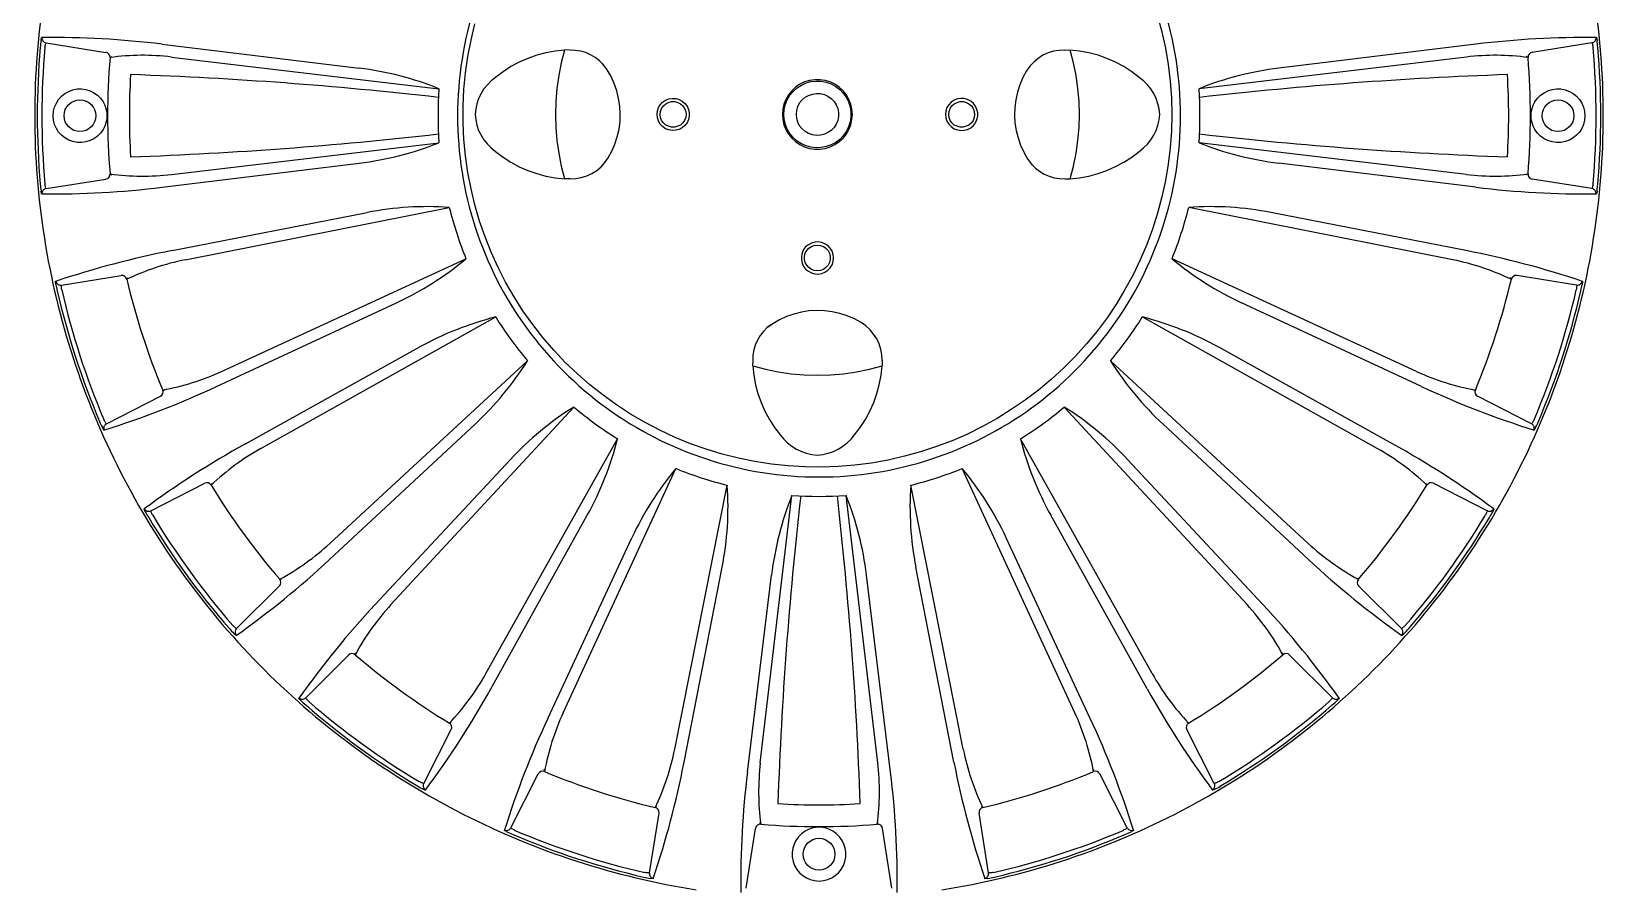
# Model space of a CAD drawing. Extents: x 4 to 131, y 0 to 280.
# Drawn here: x 16.1 to 102.3, y 0.3 to 47.5 of the extents above; entities that cross this region are included whole.
import ezdxf

# ---------------------------------------------------------------- set-up
doc = ezdxf.new("R2010")
doc.units = 0
doc.layers.add('LIVELLO_1', color=160, linetype='Continuous')

# ---------------------------------------------------------------- blocks, each defined once
blk = doc.blocks.new('AI9-BLK1')
at = {"layer": 'LIVELLO_1', "color": 7}
for p, q in [((-49.107, -93.487), (-49.078, -93.331)), ((-49.078, -93.331), (-49.068, -93.331)), ((-49.058, -93.324), (-49.068, -93.331)), ((-48.847, -93.613), (-48.827, -93.616)), ((-48.827, -93.613), (-45.558, -94.137)), ((-42.479, -93.694), (-31.696, -95.005)), ((29.389, -93.694), (18.605, -95.005)), ((35.739, -93.616), (32.468, -94.137)), ((35.758, -93.613), (35.739, -93.616)), ((-45.332, -94.419), (-45.236, -94.373)), ((-41.966, -94.394), (-27.335, -96.125)), ((-20.464, -94.011), (-20.464, -94.003)), ((-20.167, -94.011), (-20.464, -94.003)), ((6.902, -94.011), (7.194, -94.003)), ((7.194, -94.003), (7.196, -94.011)), ((28.876, -94.394), (14.245, -96.125)), ((32.244, -94.419), (32.149, -94.373)), ((-27.335, -96.125), (-27.35, -96.12)), ((14.245, -96.125), (14.263, -96.12)), ((-41.966, -100.817), (-27.335, -99.085)), ((-27.335, -99.085), (-27.35, -99.087)), ((28.876, -100.817), (14.245, -99.085)), ((14.245, -99.085), (14.263, -99.087)), ((-45.332, -100.789), (-45.236, -100.837)), ((-42.479, -101.516), (-31.696, -100.2)), ((29.389, -101.516), (18.605, -100.2)), ((32.244, -100.789), (32.149, -100.837)), ((-48.847, -101.594), (-48.827, -101.594)), ((-48.827, -101.594), (-45.558, -101.076)), ((-20.464, -101.063), (-20.464, -101.053)), ((-20.167, -101.053), (-20.464, -101.063)), ((6.902, -101.053), (7.194, -101.063)), ((7.196, -101.053), (7.194, -101.063)), ((35.739, -101.594), (32.468, -101.076)), ((35.758, -101.594), (35.739, -101.594)), ((35.968, -101.884), (35.979, -101.884)), ((35.99, -101.876), (35.979, -101.884)), ((36.02, -101.725), (35.99, -101.876)), ((-41.929, -104.982), (-31.265, -102.901)), ((-41.223, -105.49), (-26.773, -102.619)), ((-26.773, -102.619), (-26.79, -102.621)), ((28.134, -105.49), (13.682, -102.619)), ((13.682, -102.619), (13.704, -102.621)), ((28.843, -104.982), (18.178, -102.901)), ((-39.239, -111.599), (-25.858, -105.432)), ((-25.858, -105.432), (-25.873, -105.437)), ((26.152, -111.599), (12.77, -105.432)), ((12.77, -105.432), (12.786, -105.437)), ((-48.316, -106.676), (-48.308, -106.668)), ((-48.296, -106.834), (-48.316, -106.676)), ((-48.298, -106.666), (-48.308, -106.668)), ((-47.991, -106.872), (-44.72, -106.351)), ((-44.42, -106.557), (-44.342, -106.484)), ((31.332, -106.557), (31.255, -106.484)), ((34.905, -106.872), (31.634, -106.351)), ((-48.012, -106.872), (-47.991, -106.872)), ((34.922, -106.872), (34.905, -106.872)), ((-39.512, -112.427), (-29.659, -107.841)), ((26.423, -112.427), (16.572, -107.841)), ((-37.087, -115.817), (-24.234, -108.619)), ((-24.234, -108.619), (-24.249, -108.631)), ((24, -115.817), (11.144, -108.619)), ((11.144, -108.619), (11.159, -108.631)), ((-37.917, -115.553), (-28.417, -110.278)), ((24.827, -115.553), (15.33, -110.278)), ((-33.311, -121.012), (-22.491, -111.015)), ((-22.491, -111.015), (-22.508, -111.028)), ((-10.17, -111.007), (-10.178, -111.294)), ((-3.095, -111.007), (-3.087, -111.294)), ((20.224, -121.012), (9.403, -111.015)), ((9.403, -111.015), (9.418, -111.028)), ((-10.168, -111.299), (-10.178, -111.294)), ((-3.087, -111.294), (-3.095, -111.299)), ((-42.45, -112.616), (-42.344, -112.626)), ((29.363, -112.616), (29.257, -112.626)), ((-45.525, -114.458), (-42.573, -112.955)), ((-29.963, -124.359), (-19.961, -113.544)), ((-19.961, -113.544), (-19.973, -113.554)), ((16.874, -124.359), (6.872, -113.544)), ((6.872, -113.544), (6.887, -113.554)), ((32.438, -114.458), (29.487, -112.955)), ((-45.543, -114.463), (-45.525, -114.458)), ((-33.316, -121.88), (-25.363, -114.481)), ((20.226, -121.88), (12.276, -114.481)), ((32.453, -114.463), (32.438, -114.458)), ((-24.768, -128.132), (-17.567, -115.284)), ((-17.567, -115.284), (-17.575, -115.301)), ((11.678, -128.132), (4.477, -115.284)), ((4.477, -115.284), (4.484, -115.301)), ((32.566, -114.805), (32.577, -114.805)), ((32.587, -114.808), (32.577, -114.805)), ((32.662, -114.672), (32.587, -114.808)), ((-30.832, -124.359), (-23.43, -116.416)), ((-20.543, -130.284), (-14.376, -116.909)), ((-14.376, -116.909), (-14.381, -116.922)), ((7.456, -130.284), (1.289, -116.909)), ((1.289, -116.909), (1.294, -116.922)), ((17.745, -124.359), (10.34, -116.416)), ((-43.097, -119.222), (-40.146, -117.717)), ((-39.799, -117.818), (-39.747, -117.725)), ((-14.435, -132.27), (-11.562, -117.823)), ((-11.562, -117.823), (-11.564, -117.841)), ((1.348, -132.27), (-1.528, -117.823)), ((-1.528, -117.823), (-1.523, -117.841)), ((26.708, -117.818), (26.659, -117.725)), ((30.009, -119.222), (27.062, -117.717)), ((-9.755, -133.01), (-8.026, -118.382)), ((-8.026, -118.382), (-8.026, -118.404)), ((-3.332, -133.01), (-5.064, -118.382)), ((-5.064, -118.382), (-5.062, -118.404)), ((-43.468, -119.132), (-43.461, -119.124)), ((-43.401, -119.278), (-43.468, -119.132)), ((-43.453, -119.119), (-43.461, -119.124)), ((-43.117, -119.228), (-43.097, -119.222)), ((-24.5, -128.963), (-19.223, -119.471)), ((11.412, -128.963), (6.137, -119.471)), ((30.028, -119.228), (30.009, -119.222)), ((-21.37, -130.558), (-16.788, -120.71)), ((8.281, -130.558), (3.698, -120.71)), ((-13.925, -132.972), (-11.845, -122.313)), ((0.838, -132.972), (-1.245, -122.313)), ((-36.051, -122.968), (-35.948, -122.952)), ((-10.458, -133.521), (-9.142, -122.741)), ((-2.631, -133.521), (-3.946, -122.741)), ((22.963, -122.968), (22.86, -122.952)), ((-38.407, -125.673), (-36.066, -123.335)), ((25.319, -125.673), (22.976, -123.335)), ((-38.419, -125.688), (-38.407, -125.673)), ((25.332, -125.688), (25.319, -125.673)), ((25.334, -126.043), (25.346, -126.048)), ((25.353, -126.053), (25.346, -126.048)), ((25.469, -125.945), (25.353, -126.053)), ((-34.625, -129.454), (-32.286, -127.115)), ((-31.922, -127.1), (-31.902, -126.994)), ((18.832, -127.1), (18.814, -126.994)), ((21.539, -129.454), (19.198, -127.115)), ((-35.004, -129.491), (-34.999, -129.476)), ((-34.896, -129.604), (-35.004, -129.491)), ((-34.996, -129.471), (-34.999, -129.476)), ((-34.641, -129.464), (-34.625, -129.454)), ((21.554, -129.464), (21.539, -129.454)), ((-26.765, -130.843), (-26.672, -130.792)), ((13.677, -130.843), (13.586, -130.792)), ((-28.169, -134.14), (-26.667, -131.193)), ((15.082, -134.14), (13.579, -131.193)), ((-21.561, -133.491), (-21.574, -133.387)), ((8.474, -133.491), (8.488, -133.387)), ((-28.177, -134.158), (-28.169, -134.14)), ((-23.404, -136.569), (-21.901, -133.621)), ((10.317, -136.569), (8.815, -133.621)), ((15.091, -134.158), (15.082, -134.14)), ((14.98, -134.495), (14.99, -134.505)), ((14.995, -134.51), (14.99, -134.505)), ((15.142, -134.442), (14.995, -134.51)), ((-15.814, -139.035), (-15.296, -135.763)), ((-15.502, -135.459), (-15.428, -135.386)), ((2.726, -139.035), (2.209, -135.763)), ((2.413, -135.459), (2.34, -135.386)), ((-23.752, -136.692), (-23.755, -136.707)), ((-23.755, -136.712), (-23.755, -136.707)), ((-23.615, -136.795), (-23.755, -136.712)), ((-23.415, -136.584), (-23.404, -136.569)), ((-10.536, -139.868), (-10.018, -136.599)), ((-9.729, -136.375), (-9.775, -136.279)), ((-3.358, -136.375), (-3.311, -136.279)), ((-2.554, -139.868), (-3.072, -136.599)), ((10.327, -136.584), (10.317, -136.569)), ((-15.819, -139.055), (-15.814, -139.035)), ((2.521, -139.337), (2.526, -139.352)), ((2.531, -139.357), (2.526, -139.352)), ((2.691, -139.337), (2.531, -139.357)), ((2.729, -139.055), (2.726, -139.035))]:
    blk.add_line(p, q, dxfattribs=at)
for points in [[(12.755, -97.534), (12.735, -98.448), (12.671, -99.354), (12.565, -100.265), (12.413, -101.156), (12.216, -102.045), (11.982, -102.938), (11.704, -103.804), (11.387, -104.652), (11.031, -105.493), (10.634, -106.313), (10.193, -107.121), (9.725, -107.899), (9.214, -108.659), (8.668, -109.389), (8.087, -110.094), (7.474, -110.773), (6.83, -111.423), (6.159, -112.037), (5.456, -112.623), (4.727, -113.172), (3.972, -113.688), (3.196, -114.171), (2.394, -114.611), (1.575, -115.022), (0.734, -115.389), (-0.121, -115.711), (-0.99, -115.993), (-1.873, -116.24), (-2.765, -116.444), (-3.668, -116.61), (-4.577, -116.726), (-5.49, -116.799), (-6.405, -116.834), (-7.32, -116.824), (-8.234, -116.771), (-9.144, -116.665), (-10.049, -116.532), (-10.945, -116.346), (-11.837, -116.121), (-12.711, -115.86), (-13.574, -115.553), (-14.42, -115.205), (-15.246, -114.82), (-16.062, -114.397), (-16.852, -113.934), (-17.619, -113.434), (-18.357, -112.9), (-19.077, -112.336), (-19.766, -111.73), (-20.428, -111.101), (-21.05, -110.434), (-21.649, -109.744), (-22.208, -109.024), (-22.739, -108.279), (-23.231, -107.511), (-23.688, -106.721), (-24.102, -105.911), (-24.481, -105.075), (-24.817, -104.229), (-25.115, -103.371), (-25.368, -102.49), (-25.582, -101.604), (-25.757, -100.708), (-25.887, -99.805), (-25.973, -98.901), (-26.018, -97.987), (-26.018, -97.084), (-25.973, -96.168), (-25.887, -95.262), (-25.757, -94.361), (-25.582, -93.465), (-25.368, -92.576)], [(11.982, -92.133), (12.216, -93.019), (12.413, -93.91), (12.565, -94.804), (12.671, -95.712), (12.735, -96.623), (12.755, -97.534)], [(-48.893, -93.875), (-48.883, -93.827), (-48.873, -93.777), (-48.866, -93.734), (-48.857, -93.694)], [(-48.857, -93.694), (-48.852, -93.661), (-48.847, -93.633), (-48.847, -93.621), (-48.847, -93.616), (-48.847, -93.613)], [(35.758, -93.613), (35.758, -93.613), (35.758, -93.621), (35.76, -93.633), (35.763, -93.661), (35.768, -93.694)], [(35.768, -93.694), (35.776, -93.734), (35.783, -93.777), (35.793, -93.827), (35.808, -93.875)], [(35.979, -93.331), (35.99, -93.331), (36.02, -93.487)], [(-20.464, -94.011), (-20.979, -94.066), (-21.485, -94.157), (-21.987, -94.29), (-22.474, -94.466), (-22.948, -94.675), (-23.399, -94.917), (-23.832, -95.201), (-24.244, -95.511)], [(-20.464, -94.011), (-20.646, -94.708), (-20.782, -95.403), (-20.886, -96.11), (-20.946, -96.822), (-20.966, -97.534), (-20.946, -98.247), (-20.886, -98.961), (-20.782, -99.659), (-20.646, -100.361), (-20.464, -101.053)], [(-18.177, -95.035), (-18.355, -94.804), (-18.559, -94.597), (-18.788, -94.421), (-19.041, -94.27), (-19.309, -94.154), (-19.587, -94.071), (-19.876, -94.031), (-20.167, -94.011)], [(-18.079, -99.915), (-17.875, -99.548), (-17.708, -99.155), (-17.58, -98.755), (-17.484, -98.34), (-17.43, -97.924), (-17.415, -97.499), (-17.44, -97.084), (-17.507, -96.664), (-17.607, -96.248), (-17.747, -95.851), (-17.922, -95.466), (-18.136, -95.1), (-18.381, -94.756)], [(6.902, -94.011), (6.592, -94.031), (6.287, -94.076), (5.99, -94.167), (5.704, -94.3), (5.441, -94.474), (5.201, -94.668), (4.995, -94.902), (4.814, -95.151)], [(10.979, -95.511), (10.569, -95.201), (10.134, -94.917), (9.681, -94.675), (9.209, -94.466), (8.722, -94.29), (8.222, -94.157), (7.711, -94.066), (7.196, -94.011)], [(7.196, -101.053), (7.379, -100.361), (7.519, -99.659), (7.618, -98.961), (7.683, -98.247), (7.701, -97.534), (7.683, -96.822), (7.618, -96.11), (7.519, -95.403), (7.379, -94.708), (7.196, -94.011)], [(-24.244, -95.511), (-24.481, -95.7), (-24.69, -95.911), (-24.876, -96.143), (-25.036, -96.394), (-25.167, -96.664), (-25.262, -96.946), (-25.327, -97.232), (-25.358, -97.534)], [(-4.716, -97.534), (-4.74, -97.25), (-4.804, -96.971), (-4.907, -96.709), (-5.048, -96.46), (-5.227, -96.236), (-5.438, -96.039), (-5.677, -95.881), (-5.935, -95.757), (-6.206, -95.674), (-6.492, -95.634), (-6.776, -95.634), (-7.062, -95.674), (-7.332, -95.757), (-7.59, -95.881), (-7.827, -96.039), (-8.038, -96.236), (-8.216, -96.46), (-8.358, -96.709), (-8.464, -96.971), (-8.525, -97.25), (-8.549, -97.534), (-8.525, -97.816), (-8.464, -98.101), (-8.358, -98.36), (-8.216, -98.609), (-8.038, -98.83), (-7.827, -99.024), (-7.59, -99.181), (-7.332, -99.311), (-7.062, -99.394), (-6.776, -99.435), (-6.492, -99.435), (-6.206, -99.394), (-5.935, -99.311), (-5.677, -99.181), (-5.438, -99.024), (-5.227, -98.83), (-5.048, -98.609), (-4.907, -98.36), (-4.804, -98.101), (-4.74, -97.816), (-4.716, -97.534)], [(4.814, -95.151), (4.61, -95.521), (4.443, -95.911), (4.31, -96.311), (4.219, -96.729), (4.165, -97.147), (4.15, -97.567), (4.175, -97.987), (4.24, -98.405), (4.342, -98.816), (4.479, -99.216), (4.659, -99.606), (4.868, -99.968), (5.116, -100.308)], [(12.096, -97.534), (12.064, -97.232), (11.997, -96.946), (11.899, -96.664), (11.771, -96.394), (11.611, -96.143), (11.422, -95.911), (11.213, -95.7), (10.979, -95.511)], [(-8.469, -97.534), (-8.446, -97.257), (-8.384, -96.981), (-8.281, -96.727), (-8.136, -96.477), (-7.959, -96.271), (-7.748, -96.08), (-7.507, -95.929), (-7.252, -95.813), (-6.985, -95.737), (-6.703, -95.71), (-6.422, -95.715), (-6.147, -95.775), (-5.879, -95.866), (-5.633, -95.999), (-5.412, -96.168), (-5.217, -96.369), (-5.054, -96.598), (-4.93, -96.852), (-4.846, -97.114), (-4.801, -97.394), (-4.801, -97.671), (-4.846, -97.947), (-4.93, -98.214), (-5.054, -98.468), (-5.217, -98.697), (-5.412, -98.899), (-5.633, -99.07), (-5.879, -99.2), (-6.147, -99.294), (-6.422, -99.352), (-6.703, -99.359), (-6.985, -99.329), (-7.252, -99.256), (-7.507, -99.138), (-7.748, -98.992), (-7.959, -98.801), (-8.136, -98.584), (-8.281, -98.34), (-8.384, -98.088), (-8.446, -97.814), (-8.469, -97.534)], [(-7.785, -97.534), (-7.765, -97.313), (-7.708, -97.107), (-7.605, -96.908), (-7.472, -96.739), (-7.303, -96.596), (-7.111, -96.49), (-6.904, -96.417), (-6.688, -96.382), (-6.469, -96.394), (-6.253, -96.447), (-6.054, -96.535), (-5.874, -96.664), (-5.724, -96.822), (-5.606, -97.006), (-5.52, -97.21), (-5.479, -97.426), (-5.479, -97.643), (-5.52, -97.862), (-5.606, -98.061), (-5.724, -98.244), (-5.874, -98.405), (-6.054, -98.531), (-6.253, -98.622), (-6.469, -98.675), (-6.688, -98.685), (-6.904, -98.652)], [(-15.406, -97.534), (-15.389, -97.346), (-15.327, -97.162), (-15.229, -97.004), (-15.098, -96.862), (-14.941, -96.752), (-14.759, -96.684), (-14.574, -96.654), (-14.381, -96.664), (-14.198, -96.717), (-14.028, -96.81), (-13.884, -96.933), (-13.765, -97.084), (-13.687, -97.257), (-13.647, -97.441), (-13.647, -97.627), (-13.687, -97.814), (-13.765, -97.987), (-13.884, -98.138), (-14.028, -98.262), (-14.198, -98.355), (-14.381, -98.4), (-14.574, -98.41), (-14.759, -98.38), (-14.941, -98.317), (-15.098, -98.204), (-15.229, -98.063), (-15.327, -97.904), (-15.389, -97.723), (-15.406, -97.534)], [(-13.817, -97.534), (-13.837, -97.7), (-13.896, -97.862), (-13.994, -98), (-14.123, -98.116), (-14.273, -98.186), (-14.437, -98.232), (-14.611, -98.232), (-14.776, -98.186), (-14.927, -98.116), (-15.054, -98), (-15.155, -97.862), (-15.211, -97.7), (-15.231, -97.534), (-15.211, -97.371), (-15.155, -97.21), (-15.054, -97.066), (-14.927, -96.953), (-14.776, -96.873), (-14.611, -96.832), (-14.437, -96.832), (-14.273, -96.873), (-14.123, -96.953), (-13.994, -97.066), (-13.896, -97.21), (-13.837, -97.371), (-13.817, -97.534)], [(0.374, -97.534), (0.395, -97.723), (0.454, -97.904), (0.557, -98.063), (0.685, -98.204), (0.845, -98.317), (1.024, -98.38), (1.211, -98.41), (1.403, -98.4), (1.585, -98.355), (1.755, -98.262), (1.9, -98.138), (2.018, -97.987), (2.096, -97.814), (2.139, -97.627), (2.139, -97.441), (2.096, -97.257), (2.018, -97.084), (1.9, -96.933), (1.755, -96.81), (1.585, -96.717), (1.403, -96.664), (1.211, -96.654), (1.024, -96.684), (0.845, -96.752), (0.685, -96.862), (0.557, -97.004), (0.454, -97.162), (0.395, -97.346), (0.374, -97.534)], [(0.552, -97.534), (0.572, -97.371), (0.634, -97.21), (0.729, -97.066), (0.856, -96.953), (1.008, -96.873), (1.175, -96.832), (1.343, -96.832), (1.511, -96.873), (1.659, -96.953), (1.789, -97.066), (1.885, -97.21), (1.946, -97.371), (1.966, -97.534), (1.946, -97.7), (1.885, -97.862), (1.789, -98), (1.659, -98.116), (1.511, -98.186), (1.343, -98.232), (1.175, -98.232), (1.008, -98.186), (0.856, -98.116), (0.729, -98), (0.634, -97.862), (0.572, -97.7), (0.552, -97.534)], [(-25.358, -97.534), (-25.327, -97.827), (-25.262, -98.121), (-25.167, -98.405), (-25.036, -98.675), (-24.876, -98.924), (-24.69, -99.155), (-24.481, -99.369), (-24.244, -99.556)], [(-6.904, -98.652), (-7.111, -98.579), (-7.303, -98.468), (-7.472, -98.33), (-7.605, -98.156), (-7.708, -97.96), (-7.765, -97.751), (-7.785, -97.534)], [(10.979, -99.556), (11.213, -99.369), (11.422, -99.155), (11.611, -98.924), (11.771, -98.675), (11.899, -98.405), (11.997, -98.121), (12.064, -97.827), (12.096, -97.534)], [(-24.244, -99.556), (-23.832, -99.867), (-23.399, -100.152), (-22.948, -100.396), (-22.474, -100.603), (-21.987, -100.769), (-21.485, -100.91), (-20.979, -101.003), (-20.464, -101.053)], [(-20.167, -101.053), (-19.857, -101.043), (-19.552, -100.99), (-19.255, -100.892), (-18.971, -100.764), (-18.706, -100.595), (-18.468, -100.404), (-18.261, -100.17), (-18.079, -99.915)], [(7.196, -101.053), (7.711, -101.003), (8.222, -100.91), (8.722, -100.769), (9.209, -100.603), (9.681, -100.391), (10.134, -100.152), (10.569, -99.867), (10.979, -99.556)], [(4.912, -100.036), (5.087, -100.265), (5.296, -100.472), (5.523, -100.645), (5.776, -100.799), (6.041, -100.917), (6.322, -101), (6.611, -101.043), (6.902, -101.053)], [(-48.857, -101.516), (-48.866, -101.476), (-48.873, -101.431), (-48.883, -101.388), (-48.893, -101.337)], [(-48.847, -101.594), (-48.847, -101.594), (-48.847, -101.589), (-48.847, -101.574), (-48.852, -101.546), (-48.857, -101.516)], [(35.768, -101.516), (35.763, -101.546), (35.76, -101.574), (35.758, -101.589), (35.758, -101.594)], [(35.808, -101.337), (35.793, -101.388), (35.783, -101.431), (35.776, -101.476), (35.768, -101.516)], [(-49.068, -101.884), (-49.078, -101.876), (-49.107, -101.725)], [(-5.75, -105.387), (-5.768, -105.203), (-5.832, -105.02), (-5.928, -104.856), (-6.059, -104.715), (-6.221, -104.612), (-6.395, -104.541), (-6.587, -104.506), (-6.776, -104.524), (-6.961, -104.572), (-7.128, -104.662), (-7.276, -104.781), (-7.389, -104.934), (-7.472, -105.11), (-7.51, -105.294), (-7.51, -105.48), (-7.472, -105.674), (-7.389, -105.848), (-7.276, -105.994), (-7.128, -106.117), (-6.961, -106.207), (-6.776, -106.261), (-6.587, -106.271), (-6.395, -106.235), (-6.221, -106.168), (-6.059, -106.059), (-5.928, -105.921), (-5.832, -105.76)], [(-6.634, -104.685), (-6.464, -104.703), (-6.304, -104.765), (-6.164, -104.856), (-6.051, -104.987), (-5.972, -105.135), (-5.93, -105.304), (-5.93, -105.473), (-5.972, -105.639), (-6.051, -105.785), (-6.164, -105.918), (-6.304, -106.011), (-6.464, -106.072), (-6.634, -106.089), (-6.804, -106.072), (-6.961, -106.011), (-7.103, -105.918), (-7.214, -105.785), (-7.293, -105.639), (-7.332, -105.473), (-7.332, -105.304), (-7.293, -105.135), (-7.214, -104.987), (-7.103, -104.856), (-6.961, -104.765), (-6.804, -104.703), (-6.634, -104.685)], [(-5.832, -105.76), (-5.768, -105.576), (-5.75, -105.387)], [(35.222, -106.668), (35.229, -106.676), (35.208, -106.834)], [(-47.994, -106.955), (-47.999, -106.925), (-48.004, -106.895), (-48.007, -106.882), (-48.01, -106.874), (-48.01, -106.872), (-48.012, -106.872)], [(-47.976, -107.139), (-47.981, -107.088), (-47.983, -107.038), (-47.988, -106.993), (-47.994, -106.955)], [(34.905, -106.955), (34.9, -106.993), (34.893, -107.038), (34.891, -107.088), (34.886, -107.139)], [(34.922, -106.872), (34.922, -106.872), (34.922, -106.874), (34.92, -106.882), (34.917, -106.895), (34.912, -106.925), (34.905, -106.955)], [(-7.093, -108.289), (-7.51, -108.357), (-7.922, -108.46), (-8.324, -108.596), (-8.711, -108.772), (-9.076, -108.984), (-9.423, -109.231)], [(-4.239, -108.926), (-4.61, -108.722), (-5.003, -108.556), (-5.404, -108.43), (-5.822, -108.337), (-6.245, -108.279), (-6.668, -108.266), (-7.093, -108.289)], [(-9.139, -109.027), (-9.373, -109.2), (-9.582, -109.409), (-9.765, -109.631), (-9.912, -109.887), (-10.03, -110.154), (-10.113, -110.423), (-10.157, -110.71), (-10.17, -111.007)], [(-3.095, -111.007), (-3.11, -110.698), (-3.162, -110.393), (-3.255, -110.094), (-3.386, -109.817), (-3.557, -109.55), (-3.752, -109.314), (-3.987, -109.107), (-4.239, -108.926)], [(-10.168, -111.299), (-10.113, -111.808), (-10.023, -112.324), (-9.887, -112.812), (-9.716, -113.3), (-9.507, -113.773), (-9.26, -114.226), (-8.979, -114.662), (-8.662, -115.064)], [(-10.168, -111.299), (-9.474, -111.478), (-8.773, -111.619), (-8.065, -111.72), (-7.35, -111.778), (-6.634, -111.803), (-5.918, -111.778), (-5.2, -111.72), (-4.494, -111.619), (-3.791, -111.478), (-3.095, -111.299)], [(-4.603, -115.064), (-4.288, -114.662), (-4.005, -114.226), (-3.759, -113.773), (-3.549, -113.3), (-3.373, -112.812), (-3.245, -112.324), (-3.152, -111.808), (-3.095, -111.299)], [(-45.576, -114.39), (-45.595, -114.36), (-45.618, -114.32), (-45.64, -114.277), (-45.667, -114.234)], [(-45.543, -114.463), (-45.543, -114.463), (-45.543, -114.461), (-45.548, -114.445), (-45.561, -114.423), (-45.576, -114.39)], [(32.49, -114.39), (32.473, -114.423), (32.461, -114.445), (32.456, -114.461), (32.453, -114.463)], [(32.579, -114.234), (32.554, -114.277), (32.53, -114.32), (32.507, -114.36), (32.49, -114.39)], [(-45.664, -114.805), (-45.674, -114.808), (-45.752, -114.672)], [(-8.662, -115.064), (-8.476, -115.299), (-8.262, -115.512), (-8.028, -115.691), (-7.778, -115.852), (-7.505, -115.978), (-7.221, -116.076), (-6.933, -116.142), (-6.634, -116.174)], [(-6.634, -116.174), (-6.334, -116.142), (-6.041, -116.076), (-5.76, -115.978), (-5.49, -115.852), (-5.234, -115.691), (-5.003, -115.512), (-4.789, -115.299), (-4.603, -115.064)], [(-43.074, -119.298), (-43.089, -119.27), (-43.102, -119.245), (-43.112, -119.235), (-43.112, -119.228), (-43.115, -119.228), (-43.117, -119.228)], [(-42.999, -119.471), (-43.02, -119.421), (-43.038, -119.378), (-43.058, -119.336), (-43.074, -119.298)], [(29.987, -119.298), (29.969, -119.336), (29.95, -119.378), (29.933, -119.421), (29.913, -119.471)], [(30.028, -119.228), (30.028, -119.228), (30.026, -119.228), (30.023, -119.235), (30.016, -119.245), (30.002, -119.27), (29.987, -119.298)], [(30.373, -119.124), (30.378, -119.132), (30.311, -119.278)], [(-38.476, -125.628), (-38.505, -125.6), (-38.538, -125.568), (-38.574, -125.537), (-38.613, -125.504)], [(-38.419, -125.688), (-38.419, -125.688), (-38.422, -125.681), (-38.424, -125.681), (-38.435, -125.668), (-38.453, -125.651), (-38.476, -125.628)], [(25.386, -125.628), (25.366, -125.651), (25.346, -125.668), (25.334, -125.681), (25.334, -125.688), (25.332, -125.688)], [(25.526, -125.504), (25.484, -125.537), (25.449, -125.57), (25.417, -125.6), (25.386, -125.628)], [(-38.432, -126.048), (-38.44, -126.053), (-38.556, -125.945)], [(-34.579, -129.524), (-34.603, -129.496), (-34.62, -129.484), (-34.633, -129.471), (-34.635, -129.471), (-34.639, -129.471), (-34.639, -129.464), (-34.641, -129.464)], [(-34.458, -129.657), (-34.489, -129.62), (-34.522, -129.587), (-34.553, -129.552), (-34.579, -129.524)], [(21.492, -129.524), (21.466, -129.552), (21.436, -129.587), (21.402, -129.62), (21.369, -129.657)], [(21.554, -129.464), (21.554, -129.464), (21.551, -129.464), (21.549, -129.471), (21.546, -129.471), (21.534, -129.484), (21.515, -129.496), (21.492, -129.524)], [(21.913, -129.476), (21.918, -129.491), (21.809, -129.604)], [(-28.25, -134.117), (-28.285, -134.104), (-28.327, -134.084), (-28.371, -134.062), (-28.417, -134.042)], [(-28.177, -134.158), (-28.177, -134.158), (-28.18, -134.158), (-28.182, -134.15), (-28.198, -134.145), (-28.218, -134.13), (-28.25, -134.117)], [(15.162, -134.117), (15.131, -134.13), (15.111, -134.145), (15.096, -134.15), (15.093, -134.158), (15.091, -134.158)], [(15.33, -134.042), (15.283, -134.062), (15.239, -134.084), (15.199, -134.104), (15.162, -134.117)], [(-28.076, -134.505), (-28.084, -134.51), (-28.229, -134.442)], [(-23.342, -136.617), (-23.371, -136.604), (-23.394, -136.589), (-23.409, -136.589), (-23.409, -136.586), (-23.415, -136.584)], [(-23.18, -136.712), (-23.224, -136.687), (-23.265, -136.659), (-23.306, -136.637), (-23.342, -136.617)], [(10.253, -136.617), (10.217, -136.637), (10.178, -136.659), (10.136, -136.687), (10.093, -136.712)], [(10.327, -136.584), (10.327, -136.584), (10.325, -136.584), (10.32, -136.589), (10.304, -136.589), (10.283, -136.604), (10.253, -136.617)], [(10.665, -136.707), (10.665, -136.712), (10.526, -136.795)], [(-15.9, -139.035), (-15.937, -139.035), (-15.981, -139.028), (-16.031, -139.02), (-16.082, -139.018)], [(-15.819, -139.055), (-15.819, -139.055), (-15.819, -139.048), (-15.824, -139.048), (-15.839, -139.048), (-15.866, -139.04), (-15.9, -139.035)], [(-15.615, -139.352), (-15.62, -139.357), (-15.778, -139.337)], [(2.812, -139.035), (2.776, -139.04), (2.753, -139.048), (2.735, -139.048), (2.731, -139.048), (2.729, -139.048), (2.729, -139.055)], [(2.992, -139.018), (2.94, -139.02), (2.894, -139.028), (2.849, -139.035), (2.812, -139.035)]]:
    blk.add_lwpolyline(points, dxfattribs=at)
for centre, radius in [((-46.976, -97.605), 0.87), ((33.886, -97.604), 0.872), ((-6.544, -138.016), 0.872)]:
    blk.add_circle(centre, radius, dxfattribs=at)
for points, knots in [([(-44.775, -78.134), (-46.818, -82.144), (-48.218, -86.45), (-48.925, -90.892), (-49.628, -95.342), (-49.628, -99.865), (-48.925, -104.312)], [0, 0, 0, 0, 1, 1, 1, 2, 2, 2, 2]), ([(12.986, -100.696), (13.311, -98.647), (13.311, -96.561), (12.986, -94.514), (12.662, -92.463), (12.018, -90.48), (11.075, -88.63)], [0, 0, 0, 0, 1, 1, 1, 2, 2, 2, 2]), ([(31.686, -117.073), (33.732, -113.066), (35.131, -108.762), (35.835, -104.312), (36.538, -99.865), (36.538, -95.342), (35.835, -90.892)], [0, 0, 0, 0, 1, 1, 1, 2, 2, 2, 2]), ([(35.758, -93.613), (35.825, -93.6), (35.879, -93.558), (35.918, -93.51), (35.958, -93.455), (35.974, -93.394), (35.968, -93.324), (35.968, -93.324), (35.979, -93.331), (35.979, -93.331)], [0, 0, 0, 0, 1, 1, 1, 2, 2, 2, 3, 3, 3, 3]), ([(-45.711, -96.852), (-46.051, -96.286), (-46.726, -96.009), (-47.363, -96.188), (-48.001, -96.362), (-48.443, -96.946), (-48.443, -97.607), (-48.443, -98.267), (-48.001, -98.848), (-47.363, -99.022), (-46.726, -99.198), (-46.051, -98.924), (-45.711, -98.357), (-45.43, -97.897), (-45.43, -97.313), (-45.711, -96.852)], [0, 0, 0, 0, 1, 1, 1, 2, 2, 2, 3, 3, 3, 4, 4, 4, 5, 5, 5, 5]), ([(32.623, -98.357), (32.96, -98.924), (33.639, -99.198), (34.275, -99.022), (34.915, -98.848), (35.355, -98.267), (35.355, -97.607), (35.355, -96.946), (34.915, -96.362), (34.275, -96.188), (33.639, -96.009), (32.96, -96.286), (32.623, -96.852), (32.34, -97.313), (32.34, -97.897), (32.623, -98.357)], [0, 0, 0, 0, 1, 1, 1, 2, 2, 2, 3, 3, 3, 4, 4, 4, 5, 5, 5, 5]), ([(-3.451, -117.131), (-1.399, -116.799), (0.585, -116.159), (2.433, -115.215), (4.283, -114.274), (5.972, -113.046), (7.438, -111.579), (8.907, -110.111), (10.134, -108.425), (11.075, -106.58), (12.018, -104.725), (12.662, -102.744), (12.986, -100.696)], [0, 0, 0, 0, 1, 1, 1, 2, 2, 2, 3, 3, 3, 4, 4, 4, 4]), ([(-48.847, -101.594), (-48.911, -101.609), (-48.965, -101.65), (-49.007, -101.697), (-49.046, -101.753), (-49.063, -101.818), (-49.058, -101.884), (-49.058, -101.884), (-49.068, -101.884), (-49.068, -101.884)], [0, 0, 0, 0, 1, 1, 1, 2, 2, 2, 3, 3, 3, 3]), ([(-48.925, -104.312), (-48.218, -108.762), (-46.818, -113.066), (-44.775, -117.073), (-42.731, -121.088), (-40.069, -124.749), (-36.883, -127.933)], [0, 0, 0, 0, 1, 1, 1, 2, 2, 2, 2]), ([(34.922, -106.872), (34.989, -106.882), (35.051, -106.862), (35.105, -106.827), (35.159, -106.784), (35.195, -106.731), (35.21, -106.666), (35.21, -106.666), (35.222, -106.668), (35.222, -106.668)], [0, 0, 0, 0, 1, 1, 1, 2, 2, 2, 3, 3, 3, 3]), ([(-45.543, -114.463), (-45.598, -114.501), (-45.64, -114.554), (-45.662, -114.614), (-45.682, -114.677), (-45.679, -114.745), (-45.654, -114.805), (-45.654, -114.805), (-45.664, -114.805), (-45.664, -114.805)], [0, 0, 0, 0, 1, 1, 1, 2, 2, 2, 3, 3, 3, 3]), ([(12.935, -135.819), (16.948, -133.772), (20.61, -131.114), (23.796, -127.933), (26.982, -124.749), (29.644, -121.088), (31.686, -117.073)], [0, 0, 0, 0, 1, 1, 1, 2, 2, 2, 2]), ([(30.028, -119.228), (30.087, -119.257), (30.154, -119.257), (30.216, -119.235), (30.281, -119.215), (30.331, -119.174), (30.366, -119.119), (30.366, -119.119), (30.373, -119.124), (30.373, -119.124)], [0, 0, 0, 0, 1, 1, 1, 2, 2, 2, 3, 3, 3, 3]), ([(-38.419, -125.688), (-38.463, -125.736), (-38.486, -125.796), (-38.489, -125.867), (-38.489, -125.93), (-38.466, -125.99), (-38.422, -126.043), (-38.422, -126.043), (-38.432, -126.048), (-38.432, -126.048)], [0, 0, 0, 0, 1, 1, 1, 2, 2, 2, 3, 3, 3, 3]), ([(-36.883, -127.933), (-33.7, -131.114), (-30.036, -133.772), (-26.023, -135.819), (-22.009, -137.86), (-17.703, -139.262), (-13.257, -139.961)], [0, 0, 0, 0, 1, 1, 1, 2, 2, 2, 2]), ([(21.554, -129.464), (21.601, -129.511), (21.662, -129.531), (21.729, -129.534), (21.797, -129.534), (21.858, -129.511), (21.908, -129.471), (21.908, -129.471), (21.913, -129.476), (21.913, -129.476)], [0, 0, 0, 0, 1, 1, 1, 2, 2, 2, 3, 3, 3, 3]), ([(-28.177, -134.158), (-28.203, -134.221), (-28.206, -134.286), (-28.187, -134.349), (-28.169, -134.412), (-28.125, -134.462), (-28.069, -134.495), (-28.069, -134.495), (-28.076, -134.505), (-28.076, -134.505)], [0, 0, 0, 0, 1, 1, 1, 2, 2, 2, 3, 3, 3, 3]), ([(-7.296, -136.755), (-7.866, -137.092), (-8.139, -137.767), (-7.961, -138.408), (-7.785, -139.04), (-7.206, -139.481), (-6.543, -139.481), (-5.881, -139.481), (-5.304, -139.04), (-5.126, -138.408), (-4.951, -137.767), (-5.224, -137.092), (-5.791, -136.755)], [0, 0, 0, 0, 1, 1, 1, 2, 2, 2, 3, 3, 3, 4, 4, 4, 4]), ([(10.327, -136.584), (10.361, -136.639), (10.412, -136.682), (10.475, -136.702), (10.536, -136.722), (10.603, -136.72), (10.665, -136.692), (10.665, -136.692), (10.665, -136.707), (10.665, -136.707)], [0, 0, 0, 0, 1, 1, 1, 2, 2, 2, 3, 3, 3, 3]), ([(-15.819, -139.055), (-15.824, -139.118), (-15.806, -139.181), (-15.77, -139.234), (-15.729, -139.289), (-15.672, -139.324), (-15.61, -139.337), (-15.61, -139.337), (-15.615, -139.352), (-15.615, -139.352)], [0, 0, 0, 0, 1, 1, 1, 2, 2, 2, 3, 3, 3, 3])]:
    blk.add_open_spline(points, degree=3, knots=knots, dxfattribs=at)
for points in [[(-24.164, -88.63), (-25.105, -90.48), (-25.75, -92.463), (-26.074, -94.514)], [(-49.146, -93.855), (-49.368, -96.357), (-49.368, -98.853), (-49.146, -101.357)], [(-49.107, -93.487), (-49.125, -93.626), (-49.136, -93.714), (-49.146, -93.855)], [(-48.893, -93.875), (-49.115, -96.367), (-49.115, -98.848), (-48.893, -101.337)], [(-42.479, -93.694), (-44.705, -93.419), (-46.823, -93.304), (-49.068, -93.331)], [(-49.058, -93.324), (-49.063, -93.394), (-49.046, -93.455), (-49.007, -93.51)], [(-49.007, -93.51), (-48.965, -93.558), (-48.911, -93.6), (-48.847, -93.613)], [(35.979, -93.331), (33.737, -93.304), (31.618, -93.419), (29.389, -93.694)], [(35.808, -101.337), (36.026, -98.848), (36.026, -96.367), (35.808, -93.875)], [(36.059, -93.855), (36.046, -93.714), (36.036, -93.626), (36.02, -93.487)], [(36.059, -101.357), (36.28, -98.853), (36.28, -96.357), (36.059, -93.855)], [(-45.332, -94.419), (-45.322, -94.28), (-45.419, -94.157), (-45.558, -94.134)], [(-45.332, -94.419), (-45.509, -96.561), (-45.509, -98.652), (-45.332, -100.789)], [(-41.966, -94.394), (-43.087, -94.26), (-44.213, -94.27), (-45.332, -94.419)], [(-26.074, -94.514), (-26.401, -96.561), (-26.401, -98.647), (-26.074, -100.696)], [(32.244, -94.419), (31.126, -94.27), (29.999, -94.26), (28.876, -94.394)], [(32.468, -94.134), (32.332, -94.157), (32.234, -94.28), (32.244, -94.419)], [(32.244, -100.789), (32.422, -98.652), (32.422, -96.561), (32.244, -94.419)], [(-44.206, -95.355), (-44.298, -96.89), (-44.298, -98.317), (-44.206, -99.857)], [(-27.36, -96.603), (-33.193, -95.951), (-38.345, -95.569), (-44.206, -95.355)], [(-27.335, -96.125), (-28.74, -95.561), (-30.19, -95.189), (-31.696, -95.005)], [(18.605, -95.005), (17.103, -95.189), (15.652, -95.561), (14.245, -96.125)], [(31.118, -95.355), (25.258, -95.569), (20.103, -95.951), (14.273, -96.603)], [(31.118, -99.857), (31.211, -98.317), (31.211, -96.89), (31.118, -95.355)], [(-27.335, -96.125), (-27.402, -97.117), (-27.402, -98.088), (-27.335, -99.085)], [(14.245, -99.085), (14.314, -98.088), (14.314, -97.117), (14.245, -96.125)], [(-44.206, -99.857), (-38.345, -99.641), (-33.193, -99.258), (-27.36, -98.604)], [(-31.696, -100.2), (-30.19, -100.016), (-28.74, -99.646), (-27.335, -99.085)], [(14.245, -99.085), (15.652, -99.646), (17.103, -100.016), (18.605, -100.2)], [(14.273, -98.604), (20.103, -99.258), (25.258, -99.641), (31.118, -99.857)], [(-45.558, -101.076), (-45.419, -101.053), (-45.322, -100.93), (-45.332, -100.789)], [(-45.332, -100.789), (-44.213, -100.94), (-43.087, -100.947), (-41.966, -100.817)], [(-26.074, -100.696), (-25.75, -102.744), (-25.105, -104.725), (-24.164, -106.58)], [(28.876, -100.817), (29.999, -100.947), (31.126, -100.94), (32.244, -100.789)], [(32.244, -100.789), (32.234, -100.93), (32.332, -101.056), (32.468, -101.076)], [(-49.146, -101.357), (-49.136, -101.496), (-49.125, -101.584), (-49.107, -101.725)], [(-49.068, -101.884), (-46.823, -101.904), (-44.705, -101.788), (-42.479, -101.516)], [(29.389, -101.516), (31.618, -101.788), (33.737, -101.904), (35.979, -101.884)], [(35.918, -101.697), (35.879, -101.65), (35.825, -101.609), (35.758, -101.594)], [(36.02, -101.725), (36.036, -101.584), (36.046, -101.496), (36.059, -101.357)], [(-26.773, -102.619), (-28.283, -102.518), (-29.78, -102.614), (-31.265, -102.901)], [(18.178, -102.901), (16.69, -102.614), (15.196, -102.518), (13.682, -102.619)], [(35.968, -101.884), (35.974, -101.818), (35.958, -101.753), (35.918, -101.697)], [(-26.773, -102.619), (-26.533, -103.585), (-26.231, -104.506), (-25.858, -105.432)], [(12.77, -105.432), (13.144, -104.506), (13.446, -103.585), (13.682, -102.619)], [(-41.929, -104.982), (-44.13, -105.417), (-46.179, -105.954), (-48.308, -106.668)], [(35.222, -106.668), (33.093, -105.954), (31.044, -105.417), (28.843, -104.982)], [(-41.223, -105.49), (-42.332, -105.712), (-43.401, -106.072), (-44.42, -106.557)], [(-29.659, -107.841), (-28.288, -107.202), (-27.023, -106.401), (-25.858, -105.432)], [(12.77, -105.432), (13.933, -106.401), (15.199, -107.202), (16.572, -107.841)], [(31.332, -106.557), (30.311, -106.072), (29.244, -105.712), (28.134, -105.49)], [(-48.298, -106.666), (-48.286, -106.731), (-48.246, -106.784), (-48.192, -106.827)], [(-48.296, -106.834), (-48.269, -106.97), (-48.254, -107.058), (-48.221, -107.192)], [(-48.192, -106.827), (-48.141, -106.862), (-48.077, -106.882), (-48.012, -106.872)], [(-44.42, -106.557), (-44.45, -106.421), (-44.585, -106.331), (-44.72, -106.351)], [(-44.42, -106.557), (-43.924, -108.647), (-43.277, -110.635), (-42.45, -112.616)], [(-24.164, -106.58), (-23.221, -108.425), (-21.994, -110.111), (-20.526, -111.579)], [(29.363, -112.616), (30.191, -110.635), (30.835, -108.647), (31.332, -106.557)], [(31.634, -106.351), (31.494, -106.331), (31.363, -106.421), (31.33, -106.557)], [(35.134, -107.192), (35.164, -107.058), (35.183, -106.97), (35.208, -106.834)], [(-48.221, -107.192), (-47.656, -109.643), (-46.886, -112.017), (-45.901, -114.334)], [(-47.976, -107.139), (-47.413, -109.573), (-46.648, -111.928), (-45.667, -114.234)], [(32.579, -114.237), (33.559, -111.928), (34.325, -109.573), (34.886, -107.139)], [(32.814, -114.334), (33.798, -112.017), (34.569, -109.646), (35.134, -107.192)], [(-24.234, -108.619), (-25.7, -108.989), (-27.092, -109.547), (-28.417, -110.278)], [(-24.234, -108.619), (-23.706, -109.464), (-23.133, -110.25), (-22.491, -111.015)], [(9.403, -111.015), (10.044, -110.25), (10.618, -109.464), (11.144, -108.619)], [(15.33, -110.278), (14.005, -109.547), (12.613, -108.989), (11.144, -108.619)], [(-25.363, -114.481), (-24.254, -113.454), (-23.301, -112.296), (-22.491, -111.015)], [(9.403, -111.015), (10.212, -112.296), (11.168, -113.454), (12.276, -114.486)], [(-42.45, -112.616), (-41.336, -112.409), (-40.264, -112.069), (-39.239, -111.599)], [(-20.526, -111.579), (-19.058, -113.046), (-17.371, -114.274), (-15.523, -115.215)], [(26.152, -111.599), (27.178, -112.069), (28.25, -112.409), (29.363, -112.616)], [(-45.664, -114.805), (-43.522, -114.133), (-41.545, -113.371), (-39.512, -112.427)], [(-42.573, -112.955), (-42.45, -112.892), (-42.396, -112.744), (-42.45, -112.613)], [(26.423, -112.427), (28.456, -113.371), (30.435, -114.133), (32.577, -114.805)], [(29.363, -112.613), (29.306, -112.744), (29.363, -112.892), (29.487, -112.955)], [(-19.961, -113.544), (-21.242, -114.35), (-22.397, -115.309), (-23.43, -116.416)], [(-19.961, -113.544), (-19.198, -114.184), (-18.409, -114.76), (-17.567, -115.284)], [(4.477, -115.284), (5.323, -114.76), (6.11, -114.184), (6.872, -113.544)], [(10.34, -116.416), (9.307, -115.309), (8.154, -114.35), (6.872, -113.544)], [(-45.901, -114.334), (-45.847, -114.463), (-45.812, -114.541), (-45.752, -114.672)], [(32.572, -114.614), (32.552, -114.554), (32.51, -114.501), (32.453, -114.463)], [(32.662, -114.672), (32.724, -114.541), (32.76, -114.463), (32.814, -114.334)], [(-19.223, -119.471), (-18.489, -118.14), (-17.938, -116.751), (-17.567, -115.284)], [(-15.523, -115.215), (-13.672, -116.159), (-11.685, -116.799), (-9.639, -117.131)], [(4.477, -115.284), (4.848, -116.751), (5.402, -118.14), (6.137, -119.471)], [(32.566, -114.805), (32.593, -114.745), (32.595, -114.677), (32.572, -114.614)], [(-37.917, -115.553), (-39.878, -116.64), (-41.659, -117.79), (-43.461, -119.124)], [(-37.087, -115.817), (-38.071, -116.373), (-38.978, -117.04), (-39.799, -117.818)], [(26.708, -117.818), (25.892, -117.04), (24.985, -116.373), (24, -115.817)], [(30.373, -119.124), (28.572, -117.79), (26.791, -116.64), (24.827, -115.553)], [(-14.376, -116.909), (-15.347, -118.075), (-16.146, -119.338), (-16.788, -120.71)], [(-14.376, -116.909), (-13.453, -117.284), (-12.526, -117.584), (-11.562, -117.823)], [(-9.639, -117.131), (-7.588, -117.453), (-5.5, -117.453), (-3.451, -117.131)], [(-1.528, -117.823), (-0.562, -117.584), (0.363, -117.284), (1.289, -116.909)], [(3.698, -120.71), (3.06, -119.338), (2.258, -118.075), (1.289, -116.909)], [(-39.799, -117.818), (-39.87, -117.697), (-40.023, -117.654), (-40.146, -117.717)], [(-39.799, -117.818), (-38.682, -119.648), (-37.453, -121.344), (-36.051, -122.968)], [(-11.845, -122.313), (-11.557, -120.826), (-11.459, -119.333), (-11.562, -117.823)], [(-1.528, -117.823), (-1.629, -119.333), (-1.533, -120.826), (-1.245, -122.313)], [(22.963, -122.968), (24.365, -121.344), (25.592, -119.648), (26.708, -117.818)], [(27.062, -117.717), (26.935, -117.654), (26.78, -117.697), (26.708, -117.818)], [(-8.026, -118.382), (-8.587, -119.789), (-8.958, -121.241), (-9.142, -122.741)], [(-7.546, -118.412), (-8.201, -124.244), (-8.582, -129.391), (-8.798, -135.245)], [(-8.026, -118.382), (-7.03, -118.452), (-6.056, -118.452), (-5.064, -118.382)], [(-4.291, -135.245), (-4.504, -129.391), (-4.888, -124.244), (-5.541, -118.412)], [(-3.946, -122.741), (-4.128, -121.241), (-4.499, -119.789), (-5.064, -118.382)], [(-43.453, -119.119), (-43.422, -119.174), (-43.365, -119.215), (-43.303, -119.235)], [(-43.401, -119.278), (-43.334, -119.401), (-43.288, -119.479), (-43.215, -119.598)], [(-43.303, -119.235), (-43.242, -119.257), (-43.175, -119.257), (-43.117, -119.228)], [(-43.215, -119.598), (-41.922, -121.757), (-40.458, -123.773), (-38.803, -125.671)], [(-42.999, -119.471), (-41.71, -121.613), (-40.254, -123.614), (-38.613, -125.504)], [(25.526, -125.504), (27.168, -123.614), (28.624, -121.613), (29.913, -119.471)], [(25.717, -125.671), (27.368, -123.773), (28.835, -121.757), (30.129, -119.598)], [(30.129, -119.598), (30.201, -119.479), (30.245, -119.401), (30.311, -119.278)], [(-36.051, -122.968), (-35.058, -122.431), (-34.141, -121.777), (-33.311, -121.012)], [(20.224, -121.012), (21.054, -121.777), (21.969, -122.431), (22.963, -122.968)], [(-38.432, -126.048), (-36.602, -124.752), (-34.957, -123.408), (-33.316, -121.88)], [(20.226, -121.88), (21.871, -123.408), (23.516, -124.752), (25.346, -126.048)], [(-36.066, -123.335), (-35.965, -123.234), (-35.96, -123.078), (-36.051, -122.968)], [(22.963, -122.968), (22.871, -123.078), (22.877, -123.234), (22.976, -123.335)], [(-30.832, -124.359), (-32.36, -126.005), (-33.7, -127.651), (-34.999, -129.476)], [(-29.963, -124.359), (-30.729, -125.192), (-31.383, -126.104), (-31.922, -127.1)], [(18.832, -127.1), (18.296, -126.104), (17.639, -125.192), (16.874, -124.359)], [(21.913, -129.476), (20.613, -127.651), (19.274, -126.005), (17.745, -124.359)], [(-38.803, -125.671), (-38.71, -125.774), (-38.651, -125.839), (-38.556, -125.945)], [(25.402, -125.867), (25.4, -125.796), (25.376, -125.736), (25.332, -125.688)], [(25.469, -125.945), (25.567, -125.839), (25.624, -125.774), (25.717, -125.671)], [(25.334, -126.043), (25.376, -125.99), (25.402, -125.93), (25.402, -125.867)], [(-31.922, -127.1), (-32.028, -127.004), (-32.185, -127.014), (-32.286, -127.115)], [(-31.922, -127.1), (-30.294, -128.5), (-28.6, -129.73), (-26.765, -130.843)], [(13.677, -130.843), (15.512, -129.73), (17.204, -128.5), (18.832, -127.1)], [(19.198, -127.115), (19.098, -127.014), (18.94, -127.004), (18.832, -127.1)], [(-26.765, -130.843), (-25.986, -130.027), (-25.316, -129.116), (-24.768, -128.132)], [(11.678, -128.132), (12.231, -129.116), (12.9, -130.027), (13.677, -130.843)], [(-28.076, -134.505), (-26.739, -132.705), (-25.59, -130.921), (-24.5, -128.963)], [(11.412, -128.963), (12.502, -130.921), (13.652, -132.705), (14.99, -134.505)], [(-34.996, -129.471), (-34.945, -129.511), (-34.883, -129.534), (-34.816, -129.534)], [(-34.896, -129.604), (-34.793, -129.7), (-34.728, -129.758), (-34.623, -129.846)], [(-34.816, -129.534), (-34.752, -129.531), (-34.691, -129.511), (-34.641, -129.464)], [(-34.623, -129.846), (-32.724, -131.502), (-30.705, -132.967), (-28.546, -134.261)], [(-34.458, -129.657), (-32.569, -131.301), (-30.564, -132.756), (-28.417, -134.042)], [(15.33, -134.042), (17.474, -132.756), (19.479, -131.301), (21.369, -129.657)], [(15.458, -134.261), (17.619, -132.967), (19.636, -131.502), (21.534, -129.846)], [(21.534, -129.846), (21.642, -129.758), (21.706, -129.7), (21.809, -129.604)], [(-26.664, -131.193), (-26.603, -131.067), (-26.647, -130.916), (-26.765, -130.843)], [(-21.37, -130.558), (-22.319, -132.589), (-23.082, -134.565), (-23.755, -136.707)], [(-20.543, -130.284), (-21.018, -131.308), (-21.358, -132.383), (-21.561, -133.491)], [(8.474, -133.491), (8.271, -132.383), (7.928, -131.308), (7.456, -130.284)], [(10.665, -136.707), (9.995, -134.565), (9.229, -132.589), (8.281, -130.558)], [(13.677, -130.843), (13.559, -130.916), (13.513, -131.067), (13.577, -131.193)], [(-15.502, -135.459), (-15.013, -134.442), (-14.656, -133.377), (-14.435, -132.27)], [(1.348, -132.27), (1.568, -133.377), (1.925, -134.442), (2.413, -135.459)], [(-21.561, -133.491), (-21.69, -133.44), (-21.837, -133.491), (-21.901, -133.621)], [(-21.561, -133.491), (-19.579, -134.324), (-17.59, -134.968), (-15.502, -135.459)], [(-15.615, -139.352), (-14.899, -137.223), (-14.356, -135.174), (-13.925, -132.972)], [(-10.458, -133.521), (-10.729, -135.748), (-10.847, -137.865), (-10.822, -140.11)], [(-9.755, -133.01), (-9.887, -134.13), (-9.878, -135.257), (-9.729, -136.375)], [(-3.358, -136.375), (-3.208, -135.257), (-3.201, -134.13), (-3.332, -133.01)], [(-2.266, -140.11), (-2.239, -137.865), (-2.358, -135.748), (-2.631, -133.521)], [(0.838, -132.972), (1.268, -135.174), (1.809, -137.223), (2.526, -139.352)], [(2.413, -135.459), (4.5, -134.968), (6.492, -134.324), (8.474, -133.491)], [(8.815, -133.621), (8.751, -133.491), (8.603, -133.44), (8.474, -133.491)], [(-28.546, -134.261), (-28.427, -134.334), (-28.352, -134.379), (-28.229, -134.442)], [(14.98, -134.495), (15.036, -134.462), (15.079, -134.412), (15.101, -134.349)], [(15.101, -134.349), (15.118, -134.286), (15.116, -134.221), (15.091, -134.158)], [(15.142, -134.442), (15.266, -134.379), (15.34, -134.334), (15.462, -134.261)], [(-8.798, -135.245), (-7.258, -135.343), (-5.832, -135.343), (-4.291, -135.245)], [(-15.296, -135.763), (-15.276, -135.625), (-15.364, -135.494), (-15.502, -135.459)], [(0.168, -139.961), (4.617, -139.262), (8.923, -137.86), (12.935, -135.819)], [(2.413, -135.459), (2.276, -135.494), (2.188, -135.625), (2.209, -135.763)], [(-23.752, -136.692), (-23.693, -136.72), (-23.625, -136.722), (-23.564, -136.702)], [(-23.615, -136.795), (-23.487, -136.851), (-23.409, -136.888), (-23.28, -136.939)], [(-23.564, -136.702), (-23.502, -136.682), (-23.45, -136.639), (-23.415, -136.584)], [(-23.28, -136.939), (-20.961, -137.928), (-18.593, -138.698), (-16.139, -139.264)], [(-23.18, -136.712), (-20.878, -137.691), (-18.52, -138.454), (-16.082, -139.018)], [(-9.729, -136.375), (-9.871, -136.362), (-9.995, -136.463), (-10.018, -136.599)], [(-9.729, -136.375), (-7.59, -136.548), (-5.497, -136.548), (-3.358, -136.375)], [(-5.791, -136.755), (-6.253, -136.473), (-6.835, -136.473), (-7.296, -136.755)], [(-3.072, -136.599), (-3.092, -136.463), (-3.218, -136.362), (-3.358, -136.375)], [(2.992, -139.018), (5.433, -138.454), (7.789, -137.691), (10.093, -136.712)], [(3.049, -139.264), (5.503, -138.698), (7.873, -137.928), (10.19, -136.939)], [(10.19, -136.939), (10.32, -136.888), (10.402, -136.851), (10.526, -136.795)], [(-16.139, -139.264), (-16.002, -139.295), (-15.917, -139.312), (-15.778, -139.337)], [(2.521, -139.337), (2.586, -139.324), (2.642, -139.289), (2.68, -139.234)], [(2.68, -139.234), (2.716, -139.181), (2.735, -139.118), (2.729, -139.055)], [(2.691, -139.337), (2.827, -139.312), (2.915, -139.295), (3.049, -139.264)]]:
    blk.add_open_spline(points, degree=3, dxfattribs=at)

msp = doc.modelspace()

# ---------------------------------------------------------------- block references
at = {"layer": 'LIVELLO_1', "color": 7}
msp.add_blockref('AI9-BLK1', (65.75137, 140.457232), dxfattribs=at)

doc.saveas('drawing.dxf')
